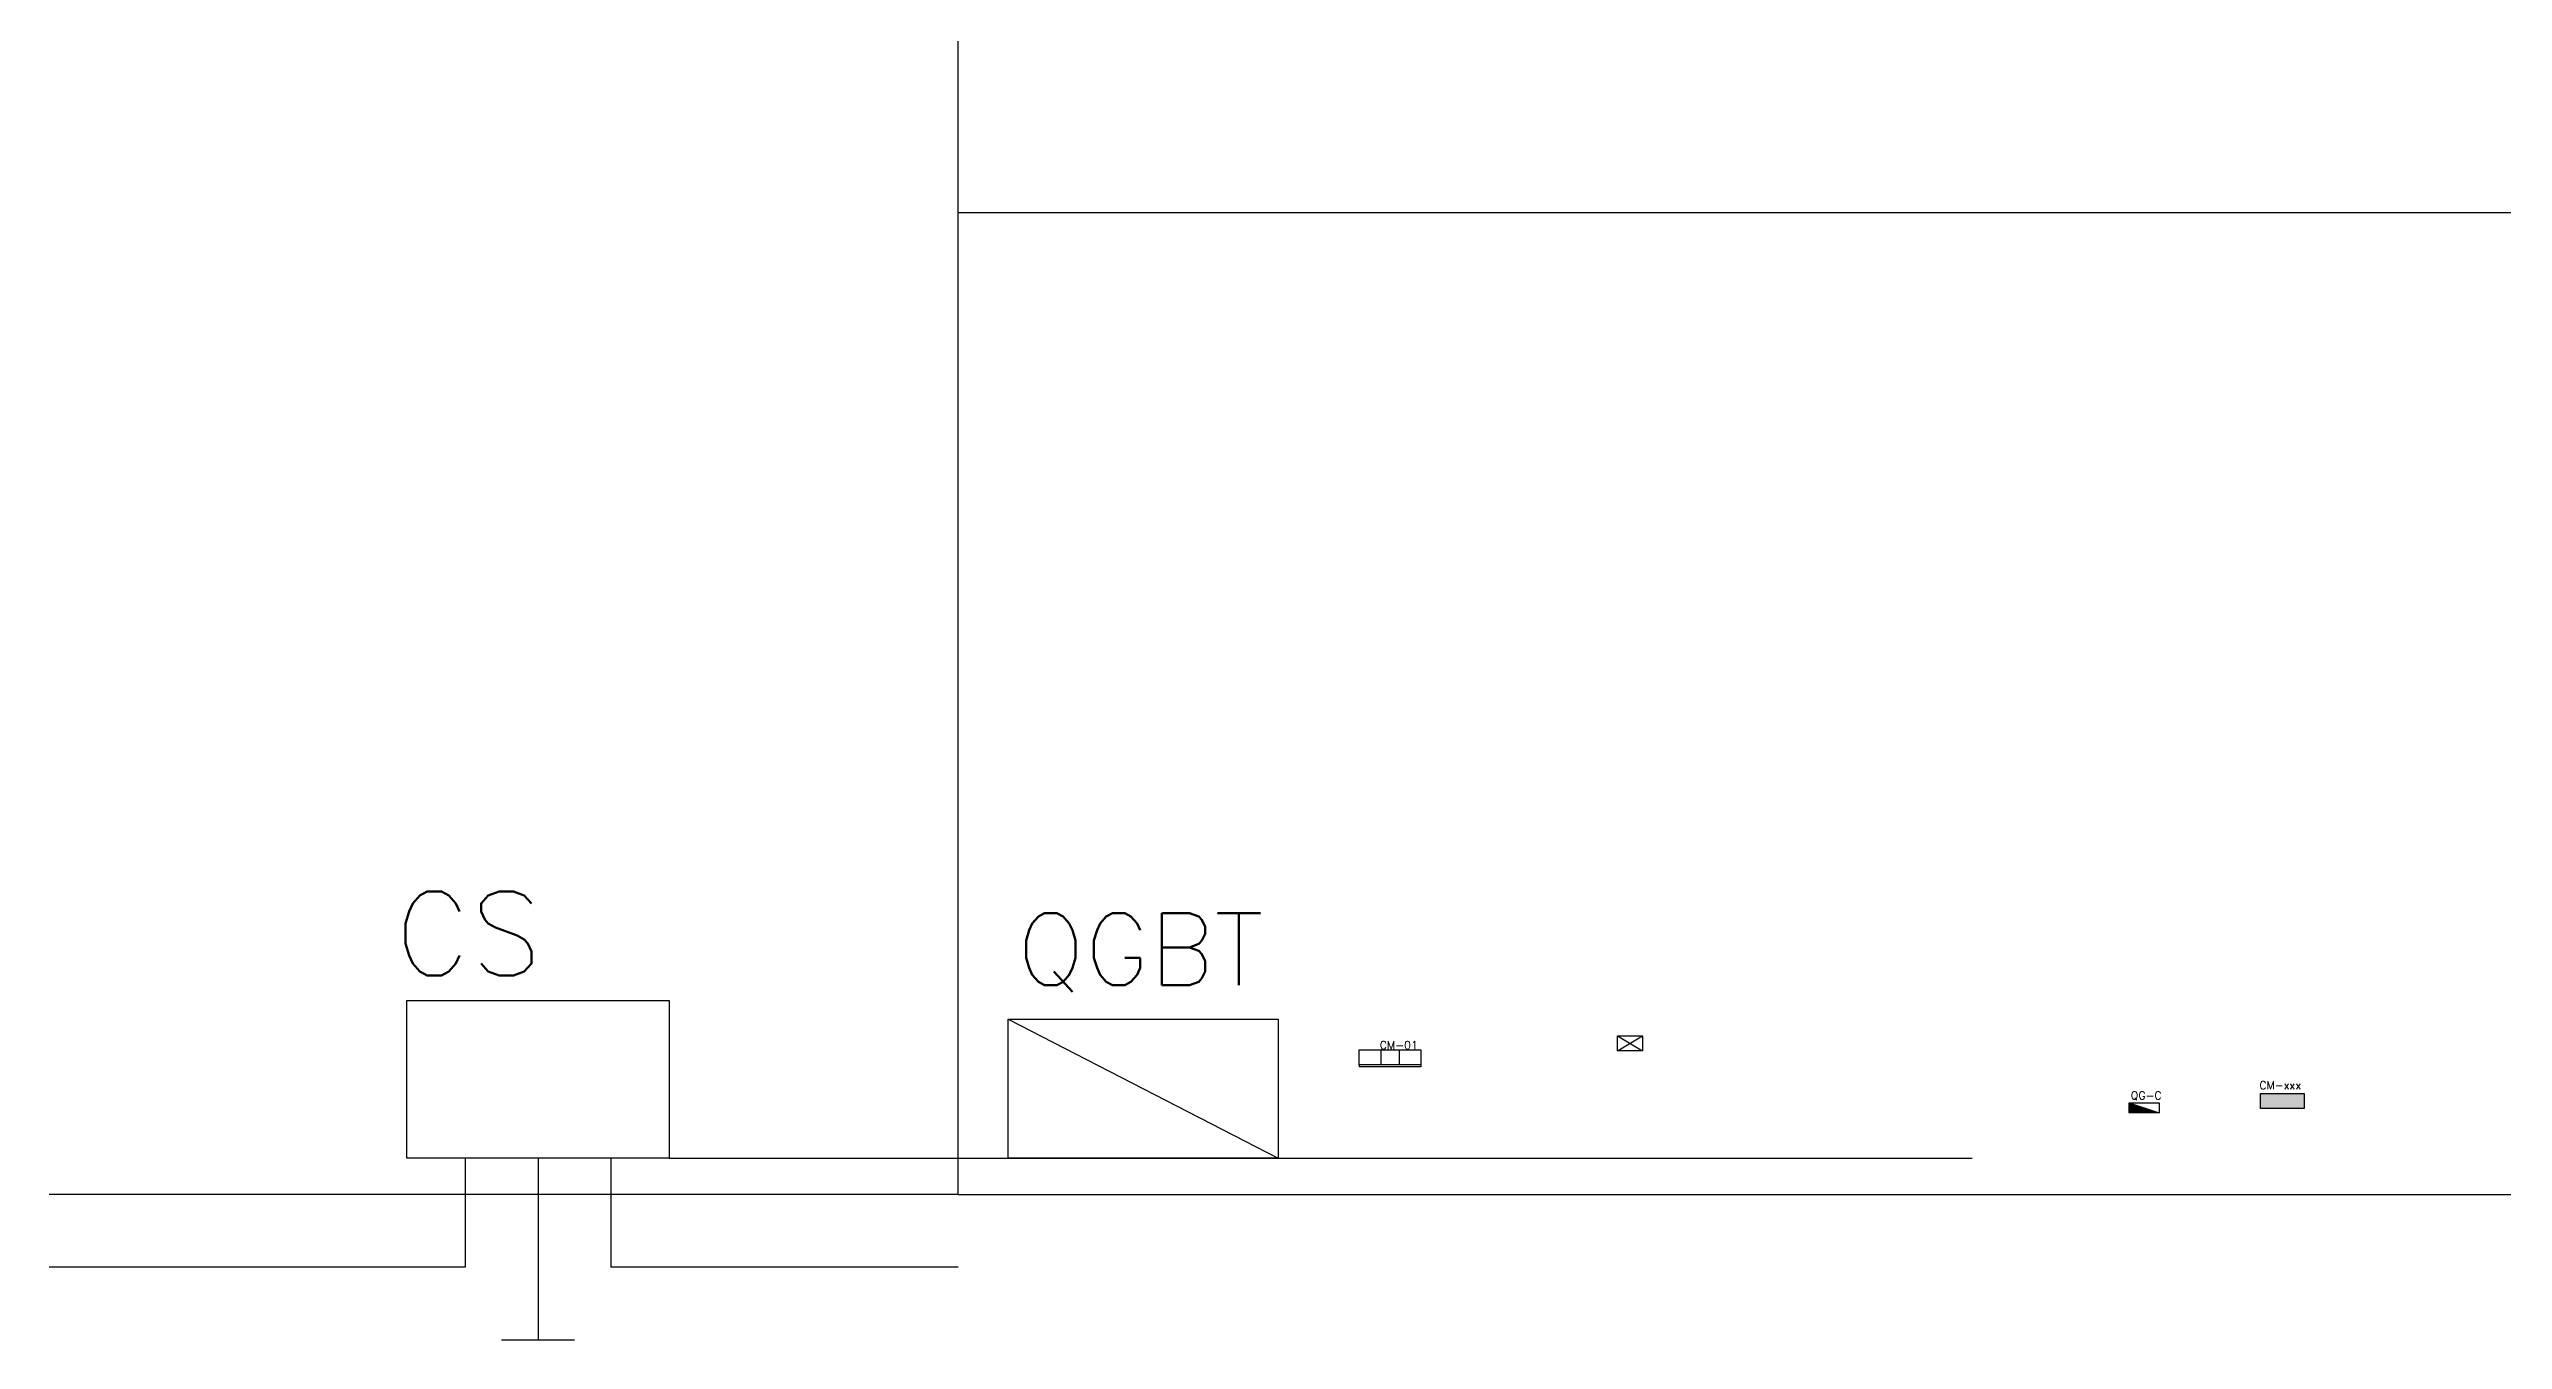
# Model space of a CAD drawing. Header units: millimetres. Extents: x -5 to 184, y -24 to 24.
# Drawn here: x 108.93 to 122.42, y -14.2 to -7.1 of the extents above; entities that cross this region are included whole.
import ezdxf

# ---------------------------------------------------------------- set-up
doc = ezdxf.new("R2010")
doc.units = ezdxf.units.MM
doc.layers.add('Legenda', color=73, linetype='Continuous', lineweight=25)
doc.layers.add('Prumada Eletrica', color=40, linetype='Continuous', lineweight=30)
doc.styles.add('ROMANS', font='ROMANS.SHX')

msp = doc.modelspace()

# ---------------------------------------------------------------- hatches: boundary and pattern name
at = {"layer": 'Legenda'}
h = msp.add_hatch(color=256, dxfattribs=at)
h.paths.add_polyline_path([(120.365, -12.892), (120.365, -12.919), (120.447, -12.919)])
h.paths.add_polyline_path([(120.447, -12.919), (120.365, -12.919), (120.365, -12.947), (120.447, -12.947)])
h.paths.add_polyline_path([(120.447, -12.919), (120.447, -12.947), (120.53, -12.947)])

# ---------------------------------------------------------------- linework, layer by layer
for p, q in [((110.893, -13.196), (110.893, -12.329)), ((110.893, -12.329), (112.337, -12.329)), ((112.337, -12.329), (112.337, -13.196)), ((114.2, -12.431), (115.685, -13.196)), ((114.2, -13.196), (114.2, -12.431)), ((114.2, -12.431), (115.685, -12.431)), ((115.685, -12.431), (115.685, -13.196)), ((117.551, -12.605), (117.551, -12.523)), ((117.551, -12.523), (117.688, -12.523)), ((117.551, -12.605), (117.688, -12.523)), ((117.551, -12.523), (117.688, -12.605)), ((117.688, -12.523), (117.688, -12.605)), ((116.131, -12.683), (116.131, -12.6)), ((116.131, -12.6), (116.469, -12.6)), ((116.469, -12.683), (116.131, -12.683)), ((116.131, -12.683), (116.131, -12.693)), ((116.25, -12.6), (116.25, -12.683)), ((116.35, -12.6), (116.35, -12.683)), ((116.469, -12.6), (116.469, -12.683)), ((116.469, -12.683), (116.469, -12.693)), ((117.688, -12.605), (117.551, -12.605)), ((116.469, -12.693), (116.131, -12.693)), ((120.365, -12.892), (120.53, -12.947)), ((120.365, -12.947), (120.365, -12.892)), ((120.365, -12.892), (120.53, -12.892)), ((120.53, -12.947), (120.365, -12.947)), ((120.53, -12.892), (120.53, -12.947)), ((121.088, -12.923), (121.088, -12.841)), ((121.088, -12.841), (121.327, -12.841)), ((121.327, -12.923), (121.088, -12.923)), ((121.327, -12.841), (121.327, -12.923)), ((112.337, -13.196), (110.893, -13.196)), ((115.685, -13.196), (114.2, -13.196))]:
    msp.add_line(p, q, dxfattribs=at)
msp.add_solid([(121.088, -12.841), (121.327, -12.841), (121.088, -12.923), (121.327, -12.923)], dxfattribs=at)
at = {"layer": 'Prumada Eletrica'}
for p, q in [((113.926, -13.396), (113.926, 13.604)), ((140.926, -7.996), (113.926, -7.996)), ((111.215, -13.196), (111.215, -13.796)), ((111.615, -13.196), (111.615, -14.196)), ((112.015, -13.196), (112.015, -13.796)), ((112.337, -13.196), (119.501, -13.196)), ((113.926, -13.396), (108.926, -13.396)), ((113.926, -13.396), (140.926, -13.396)), ((111.215, -13.796), (108.926, -13.796)), ((113.926, -13.796), (112.015, -13.796)), ((111.415, -14.196), (111.815, -14.196))]:
    msp.add_line(p, q, dxfattribs=at)

# ---------------------------------------------------------------- texts
at = {"layer": 'Legenda', "style": 'ROMANS'}
for s, height, p in [('CS', 0.462, (110.827, -12.191)), ('QGBT', 0.396, (114.248, -12.244)), ('CM-01', 0.044, (116.244, -12.596)), ('CM-xxx', 0.044, (121.081, -12.817)), ('QG-C', 0.044, (120.374, -12.873))]:
    msp.add_text(s, height=height, dxfattribs=at).set_placement(p)

doc.saveas('drawing.dxf')
